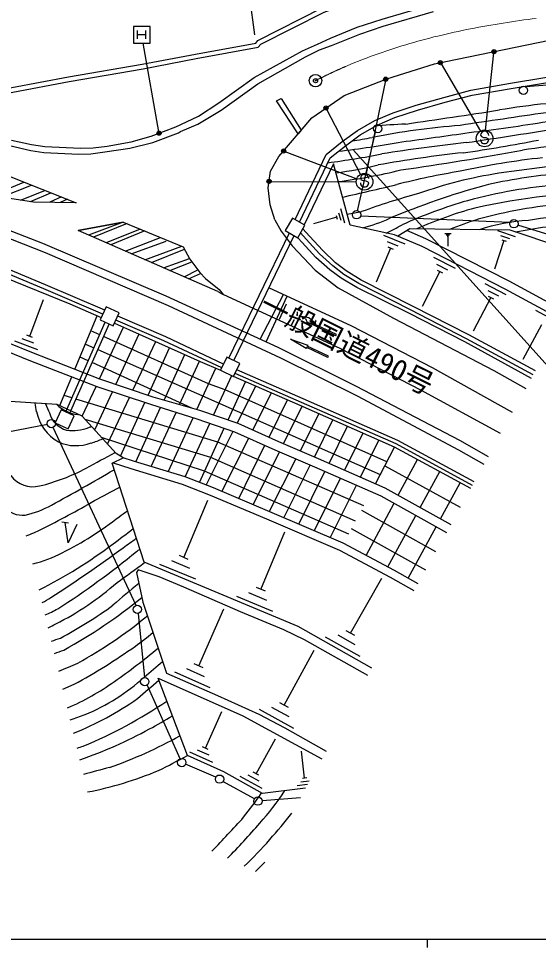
# Model space of a CAD drawing. Units: millimetres, scale not verified. Extents: x 40000 to 680000, y 20000 to 380000.
# Drawn here: x 118936 to 181342, y 204000 to 315604 of the extents above; entities that cross this region are included whole.
import ezdxf
from ezdxf.enums import TextEntityAlignment as Align

# ---------------------------------------------------------------- set-up
doc = ezdxf.new("R2010")
doc.units = ezdxf.units.MM
doc.header["$LTSCALE"] = 1000
doc.header["$PDMODE"] = 32
doc.header["$PDSIZE"] = 500
doc.linetypes.add('CHAIN', pattern=[18.5, 12, -1.5, 3.5, -1.5])
for name, color, linetype, lineweight in [('M-BGD', 7, 'Continuous', 25), ('M-BMK', 2, 'CHAIN', 13), ('M-BMK-SRVR', 3, 'Continuous', 25), ('M-STR-STRC', 7, 'Continuous', 25), ('M-TTL-BAND', 7, 'Continuous', 25)]:
    doc.layers.add(name, color=color, linetype=linetype, lineweight=lineweight)
doc.layers.add('M-OTRS', color=6, linetype='Continuous')
doc.styles.add('ＭＳ ゴシック', font='')
doc.styles.get('ＭＳ ゴシック').set_extended_font_data('MS Gothic')

msp = doc.modelspace()

# ---------------------------------------------------------------- linework, layer by layer
at = {"layer": 'M-BGD'}
for p, q in [((147288, 313656), (144147, 337995)), ((197791, 308898), (179823, 307397)), ((159639, 292508), (161802, 301944)), ((159145, 299812), (183997, 272109)), ((183929, 297997), (176583, 297012)), ((115887, 294412), (119573, 295962)), ((116857, 294153), (120477, 295604)), ((119149, 293804), (122088, 294966)), ((120348, 293621), (122815, 294679)), ((124093, 294173), (122680, 293531)), ((124804, 293892), (123926, 293510)), ((157577, 292800), (158076, 291058)), ((157130, 291730), (154344, 290932)), ((157068, 291947), (157192, 291512)), ((157354, 292265), (157603, 291394)), ((177927, 291099), (159972, 291849)), ((131490, 291161), (126094, 290126)), ((131490, 291161), (127316, 289593)), ((131973, 290963), (127931, 289324)), ((133542, 290318), (129452, 288660)), ((198184, 284764), (178882, 290801)), ((142850, 282809), (126094, 290126)), ((134103, 290088), (129996, 288422)), ((131743, 287659), (135979, 289317)), ((144170, 274796), (151458, 289853)), ((144762, 274513), (152027, 289525)), ((162742, 289598), (165309, 288526)), ((170090, 289786), (170856, 289775)), ((170280, 289630), (170663, 289624)), ((170373, 289475), (170565, 289472)), ((170469, 289474), (170451, 288248)), ((176412, 290146), (178559, 289433)), ((176806, 289538), (177879, 289182)), ((132444, 287353), (136642, 288878)), ((134106, 286627), (138552, 288259)), ((163596, 288035), (161881, 283928)), ((163169, 288817), (164452, 288281)), ((163275, 288169), (163917, 287901)), ((177200, 288931), (176061, 285496)), ((176932, 289020), (177469, 288842)), ((134873, 286292), (138862, 287897)), ((168735, 286933), (171355, 285600)), ((136350, 285647), (139447, 286784)), ((137101, 285320), (139730, 286377)), ((169123, 286076), (170433, 285409)), ((138812, 284572), (140444, 285420)), ((139325, 284348), (140791, 284988)), ((169511, 285219), (167378, 281027)), ((169184, 285385), (169839, 285052)), ((174894, 283776), (177431, 282451)), ((142850, 282809), (143504, 282458)), ((147949, 277086), (150727, 282443)), ((175263, 282937), (176532, 282274)), ((120268, 277425), (121932, 281830)), ((148644, 276768), (151179, 282233)), ((151076, 281272), (150218, 279465)), ((175632, 282098), (173512, 278039)), ((175315, 282264), (175950, 281933)), ((180986, 280558), (183590, 279147)), ((124588, 268348), (129348, 279122)), ((125741, 273564), (128381, 279907)), ((152639, 279897), (153762, 279702)), ((153363, 279558), (152639, 279897)), ((152639, 279897), (153762, 279702)), ((153363, 279558), (152639, 279897)), ((153762, 279702), (154631, 278963)), ((153762, 279702), (154631, 278963)), ((154631, 278963), (153907, 279303)), ((154631, 278963), (153907, 279303)), ((157102, 277638), (154166, 279015)), ((157102, 277638), (154166, 279015)), ((125040, 268132), (129800, 278906)), ((128678, 277604), (127620, 278079)), ((128643, 272298), (131530, 278538)), ((157038, 277503), (153872, 278988)), ((157038, 277503), (153872, 278988)), ((181724, 278811), (179466, 274644)), ((121228, 275804), (118475, 276844)), ((120748, 276614), (119371, 277134)), ((120612, 277295), (119924, 277555)), ((130594, 271642), (133392, 277710)), ((132662, 270947), (135411, 276801)), ((153467, 275957), (151575, 277101)), ((151575, 277101), (153660, 276363)), ((153467, 275957), (151575, 277101)), ((151575, 277101), (153660, 276363)), ((157038, 277503), (157102, 277638)), ((157038, 277503), (157102, 277638)), ((126957, 276487), (127984, 276033)), ((134479, 270337), (137058, 276059)), ((153531, 276092), (153467, 275957)), ((153531, 276092), (153467, 275957)), ((156062, 274894), (153531, 276092)), ((153660, 276363), (153596, 276228)), ((153660, 276363), (153596, 276228)), ((156126, 275030), (153596, 276228)), ((156126, 275030), (153596, 276228)), ((127296, 274477), (126308, 274928)), ((136394, 269760), (138897, 275230)), ((156062, 274894), (155391, 275212)), ((156062, 274894), (156126, 275030)), ((139738, 268802), (127751, 274270)), ((138273, 269222), (140660, 274436)), ((140335, 268631), (142608, 273598)), ((123880, 269096), (125320, 272555)), ((142348, 267967), (144521, 272714)), ((126573, 267822), (128234, 271413)), ((144086, 267379), (146190, 271974)), ((145193, 267004), (147424, 271434)), ((125334, 270036), (124392, 270324)), ((128072, 266172), (130191, 270768)), ((129620, 264469), (132261, 270092)), ((147057, 266180), (149285, 270619)), ((131179, 263013), (134098, 269491)), ((149002, 265312), (151206, 269779)), ((150745, 264540), (152967, 269007)), ((133003, 262354), (135991, 268882)), ((134866, 261780), (137846, 268289)), ((154993, 268116), (152731, 263674)), ((122387, 266813), (101898, 262878)), ((136910, 261150), (139881, 267639)), ((138941, 260524), (141891, 266967)), ((154449, 262925), (156672, 267377)), ((133066, 245102), (123081, 266489)), ((140646, 259864), (143629, 266379)), ((141442, 259555), (144697, 266018)), ((156206, 262156), (158408, 266613)), ((158076, 261338), (160310, 265777)), ((143344, 258783), (146566, 265202)), ((159982, 260504), (162195, 264947)), ((145359, 257930), (148517, 264331)), ((147093, 257195), (150258, 263560)), ((161770, 259721), (164079, 264118)), ((152234, 262698), (149016, 256380)), ((164523, 258326), (166809, 262634)), ((150798, 255615), (153960, 261945)), ((152592, 254844), (155721, 261175)), ((162893, 261861), (171967, 256883)), ((167158, 256862), (169501, 261170)), ((154415, 254060), (157584, 260360)), ((156355, 253225), (159493, 259524)), ((169591, 255511), (171946, 259840)), ((138773, 250851), (141639, 257727)), ((160680, 251085), (164010, 257360)), ((169022, 251533), (160136, 256481)), ((163268, 249710), (166635, 255902)), ((124921, 254986), (124142, 255103)), ((165702, 248361), (169069, 254551)), ((148025, 247013), (150918, 253954)), ((167817, 249343), (158920, 254296)), ((140205, 248236), (135908, 250027)), ((139489, 249543), (137340, 250439)), ((139310, 250627), (138236, 251074)), ((158794, 241763), (162529, 248365)), ((148568, 246787), (147483, 247239)), ((149471, 244374), (145133, 246182)), ((148748, 245694), (146579, 246598)), ((140567, 237847), (143595, 244685)), ((134086, 236434), (133325, 244136)), ((159924, 238946), (155798, 241280)), ((159359, 240354), (157296, 241521)), ((159310, 241471), (158279, 242055)), ((150824, 233103), (154440, 239697)), ((141101, 237611), (140033, 238084)), ((141947, 235192), (137674, 237084)), ((141257, 236519), (139121, 237466)), ((124263, 235049), (125611, 235614)), ((138320, 226664), (134390, 235543)), ((151340, 232820), (150309, 233385)), ((141363, 227946), (143319, 232345)), ((151981, 230324), (147860, 232584)), ((151403, 231713), (149342, 232843)), ((147442, 224869), (149793, 229076)), ((141805, 227090), (140431, 227702)), ((141706, 227793), (141019, 228099)), ((142248, 226235), (139499, 227458)), ((153277, 224337), (152902, 227570)), ((142614, 224445), (138983, 226009)), ((148169, 223082), (145539, 224552)), ((147805, 223976), (146490, 224711)), ((147770, 224685), (147113, 225053)), ((153529, 224366), (153024, 224308)), ((147240, 221842), (143461, 223921)), ((153623, 223558), (152360, 223412)), ((153829, 223992), (152819, 223874)), ((152760, 221990), (148163, 221619))]:
    msp.add_line(p, q, dxfattribs=at)
for points in [[(88472, 315341), (98340, 312096), (114100, 306537), (118123, 307306), (124919, 308591), (133779, 310123), (140171, 311331), (147416, 312665), (147664, 312966), (155399, 316879), (159369, 318354), (163836, 319805), (168340, 321024), (173686, 322273), (179504, 323333), (187591, 324497), (192974, 325048)], [(88308, 314819), (98163, 311577), (114057, 305971), (118225, 306768), (125017, 308051), (133876, 309583), (140272, 310793), (147713, 312162), (148014, 312529), (155619, 316376), (159549, 317837), (163992, 319280), (168474, 320492), (173797, 321736), (179592, 322792), (187658, 323953), (192962, 324496)], [(118069, 300992), (120501, 300474), (122089, 300248), (126371, 300032), (127870, 300072), (129570, 300287), (132441, 300808), (134843, 301463), (137806, 302616), (139081, 303193), (140525, 303884), (142966, 305488), (147209, 308520), (153031, 311722), (154840, 312526), (156378, 313258), (159594, 314590), (162602, 315531), (168573, 317281)], [(117829, 300351), (120386, 299743), (121946, 299525), (126186, 299315), (127596, 299347), (129291, 299603), (132289, 300025), (135038, 300725), (138115, 301859), (138389, 302023), (140453, 302899), (143243, 304586), (147663, 307775), (153382, 311016), (155060, 311828), (156494, 312369), (159898, 313731), (162712, 314704), (168732, 316454)], [(149713, 291406), (149129, 293235), (148889, 295255), (149191, 297253), (150197, 299021), (154129, 303688), (158024, 306365), (163140, 308374), (168878, 310166), (182685, 313010)], [(152141, 291454), (155843, 299273), (157790, 300816), (159605, 302147), (161717, 303341), (163890, 304297), (166649, 305191), (169999, 306137), (173243, 307011), (177975, 307828), (182123, 308512), (195978, 309716)], [(152676, 291146), (156337, 298880), (158163, 300326), (159940, 301629), (161993, 302790), (164110, 303721), (166827, 304602), (170163, 305544), (173375, 306410), (178078, 307221), (182200, 307901), (189108, 308501)], [(86097, 307781), (91158, 306196), (102878, 302254), (113633, 298312), (125852, 293477)], [(125852, 293477), (120721, 293564), (116857, 294153), (114572, 294765), (111775, 295817), (101447, 299600), (89020, 303877), (85248, 305078)], [(84096, 301413), (90631, 299218), (104911, 294251), (122123, 287483), (136888, 281144), (150365, 274852), (159585, 270260), (171754, 263799), (174808, 262045)], [(84340, 302187), (90124, 300329), (104806, 295216), (121808, 288629), (136608, 282285), (150048, 276125), (159483, 271431), (171880, 264961), (175324, 262981)], [(184318, 279321), (177337, 283105), (167388, 288198), (164061, 289611), (158729, 290798), (156740, 298149), (153206, 290840)], [(129049, 280101), (121978, 283149), (115736, 285729), (109973, 287888), (101057, 291287), (89587, 295251), (82852, 297452)], [(129271, 280566), (122179, 283625), (115925, 286209), (110155, 288370), (101233, 291771), (89751, 295740), (83007, 297944)], [(86572, 287310), (87585, 287979), (88845, 294977), (93718, 293281), (104411, 289458), (117211, 284525), (125099, 281334), (128858, 279700)], [(149713, 291406), (150453, 290047), (151760, 288316), (154533, 285367), (157299, 283263), (163956, 279596), (176004, 273312), (179816, 271142)], [(126094, 290126), (131490, 291161), (138705, 288197), (139495, 286693), (140682, 285100), (141385, 284376), (143012, 283040), (143504, 282458)], [(180985, 273265), (172971, 277599), (166301, 281026), (160074, 284185), (158272, 285292), (156974, 286255), (155444, 287732), (153853, 289479), (153064, 290336)], [(206372, 279024), (206067, 279336), (202355, 281768), (198273, 283689), (184045, 288134), (177933, 290172), (165924, 290346), (164447, 289447)], [(180496, 272377), (172507, 276744), (165868, 280164), (159538, 283287), (157681, 284401), (156298, 285416), (154625, 286903), (152994, 288693), (152455, 289279)], [(180721, 272786), (172709, 277130), (166000, 280603), (159770, 283754), (157968, 284851), (156649, 285878), (155065, 287348), (153455, 289115), (152782, 289847)], [(184826, 280243), (177827, 284037), (167834, 289152), (165554, 290121)], [(87585, 287979), (94829, 285390), (98864, 283947), (105783, 281362), (112156, 278884), (120502, 275503), (128643, 272298), (135036, 270150), (140666, 268536), (145261, 266981), (150150, 264800), (154898, 262729), (162901, 259226), (170833, 254822)], [(161337, 237572), (152502, 242570), (134010, 250276), (130157, 262173), (131480, 262831), (130655, 263330), (126573, 267822), (123563, 269246), (112805, 269899), (92957, 277485), (86572, 287310)], [(86572, 287310), (94545, 284546), (98533, 283057), (105474, 280498), (111811, 277960), (120156, 274579), (128316, 271381), (134755, 269277), (140324, 267497), (144862, 265962), (149709, 263800), (154460, 261727), (162416, 258245), (170305, 253864)], [(176782, 265760), (167207, 270970), (157606, 275918), (143504, 282458)], [(178235, 268271), (168622, 273644), (158936, 278636), (148989, 283249)], [(130444, 279010), (132252, 278225), (140727, 274405), (143190, 273349)], [(143328, 273639), (136390, 276892), (130621, 279383)], [(143543, 274090), (136595, 277348), (130837, 279834)], [(163155, 262359), (143728, 270983), (141753, 271729), (129134, 277399)], [(128441, 275830), (147636, 267333), (162351, 260829)], [(173215, 259150), (164079, 264118), (152737, 269108), (144749, 272605)], [(173414, 259512), (164261, 264489), (152903, 269486), (144927, 272977)], [(173644, 259929), (164472, 264917), (153095, 269922), (145132, 273408)], [(160375, 257066), (142855, 264689), (125816, 269889)], [(159400, 255211), (142014, 262852), (126912, 267450)], [(158586, 253662), (141268, 261222), (128897, 265265)], [(166902, 247682), (164049, 249295), (157916, 252554), (149109, 256341), (142352, 259203), (138941, 260524), (132720, 262441), (131480, 262831)], [(166435, 246833), (163583, 248445), (157497, 251679), (148729, 255450), (141988, 258305), (138623, 259608), (132432, 261516), (130228, 262208)], [(125933, 254834), (124881, 252603), (124531, 255045)], [(160850, 236686), (153263, 240939), (150780, 242150), (145594, 244341), (138759, 247270), (135801, 248524), (133299, 249382), (133090, 249043), (133835, 245487), (136708, 236945), (142816, 234273), (147791, 232035), (150889, 230374), (155843, 227591)], [(153398, 223149), (148227, 222502), (143582, 225098), (139196, 227049), (135707, 236335), (145859, 231834), (155326, 226652)]]:
    msp.add_lwpolyline(points, dxfattribs=at)
for points in [[(152489, 301741), (149889, 305717), (150449, 306013), (152868, 302192)], [(150957, 290142), (152455, 289279), (153317, 290776), (151820, 291639)], [(128724, 279420), (130284, 278676), (131028, 280235), (129469, 280979)], [(143190, 273349), (144749, 272605), (145493, 274164), (143934, 274908)], [(123310, 267043), (124870, 266299), (125614, 267858), (124054, 268603)]]:
    msp.add_lwpolyline(points, close=True, dxfattribs=at)
for centre in [(179548, 306979), (162050, 302378), (159505, 292026), (178405, 290950), (122870, 266942), (133195, 244619), (134079, 235935), (138524, 226207), (143059, 224217), (147665, 221578)]:
    msp.add_circle(centre, 500, dxfattribs=at)
for centre, radius, start, end in [((190757, 220038), 85752, 91.84179, 99.46438), ((2465, 1425131), 1133967, 278.26149, 278.83637), ((440825, -1483517), 1806408, 98.22939, 98.5604), ((179441, 208466), 94598, 94.5492, 101.00693), ((168749, 226555), 76449, 92.50687, 95.33111), ((38882, 1192970), 902244, 278.52811, 279.27004), ((149281, 504092), 203567, 276.69562, 279.37029), ((96720, 824345), 527974, 277.42621, 278.30875), ((144788, 410792), 111827, 276.44298, 280.39228), ((154138, 336121), 35542, 277.78696, 281.75528), ((196129, 87460), 214527, 96.27531, 99.00526), ((150473, 456830), 158853, 277.90521, 281.20521), ((190131, 233592), 67050, 89.08405, 99.17735), ((140045, 416169), 118974, 277.7323, 280.90415), ((189952, 140310), 160149, 96.32053, 100.01895), ((95883, 768104), 475715, 278.33299, 280.11584), ((151104, 342643), 45958, 277.41096, 283.82972), ((191314, 210197), 89185, 96.09012, 102.54663), ((148564, 364209), 68749, 277.31385, 283.683), ((185917, 211916), 86473, 99.30212, 104.4581), ((184433, 245925), 51686, 98.73624, 109.76246), ((189767, 230907), 66333, 95.03741, 103.06186), ((59431, 736843), 453491, 282.5306, 283.37413), ((200058, 204658), 94318, 105.54878, 112.80184), ((188619, 235639), 60193, 94.51111, 105.22273), ((192391, 208179), 86682, 91.04888, 102.45521), ((185510, 224067), 72901, 104.74424, 110.37947), ((189586, 236382), 59741, 106.30426, 114.31721), ((153852, 325376), 33563, 277.73748, 280.76897), ((185544, 248845), 45543, 105.0791, 114.35935), ((189588, 234591), 58976, 94.93074, 105.22672), ((154165, 312888), 23243, 285.19513, 293.69553), ((198655, 216644), 78777, 108.16312, 110.81992), ((181134, 269682), 21670, 92.61306, 108.55588), ((189673, 237889), 54283, 87.75035, 100.10866), ((151757, 314037), 26718, 295.0489, 299.67531), ((192749, 216307), 74985, 98.01369, 100.8698), ((154290, 279875), 980, 198.94524, 244.78848), ((154290, 279875), 980, 198.94524, 244.78848), ((154378, 279468), 500, 199.30036, 244.87335), ((154378, 279468), 500, 199.30036, 244.87335), ((96760, 265135), 24536, 7.55622, 10.02494), ((141418, 276852), 20667, 201.34383, 204.70663), ((126379, 272020), 3987, 224.02767, 265.45679), ((126562, 269565), 5613, 192.13815, 239.44388), ((125477, 268997), 2942, 194.94743, 254.68191), ((122674, 282938), 15273, 282.82353, 282.92258), ((125370, 271513), 5418, 262.99327, 291.47506), ((113028, 302884), 39130, 291.47506, 291.99334), ((125827, 269543), 5257, 246.23227, 290.34175), ((116629, 295664), 32974, 289.55053, 292.10156), ((33606, 436736), 198516, 298.07964, 299.22088), ((115668, 282916), 24176, 283.87322, 298.07964), ((-40018, 553966), 338589, 298.75872, 300.22138), ((120672, 262652), 3303, 216.46817, 283.87322), ((18120, 464574), 234288, 297.98403, 298.82597), ((119449, 259010), 3079, 221.22301, 275.4675), ((117006, 267853), 12218, 282.94071, 298.75872), ((53785, 388029), 150023, 296.90393, 299.67295), ((105651, 288038), 41050, 296.82317, 308.14536), ((-2572109, 4099218), 4698835, 305.11879, 305.13372), ((114512, 268349), 15818, 289.63737, 296.90393), ((42844, 369005), 145681, 306.87905, 308.08106), ((93548, 301566), 61307, 297.02512, 306.79818), ((69248, 339828), 107619, 305.33219, 306.3734), ((116368, 266958), 17402, 284.22462, 296.65394), ((28308, 392072), 173945, 302.9124, 306.38155), ((72610, 324669), 94870, 302.53437, 309.60811), ((46887, 375421), 150892, 304.84166, 305.02877), ((55936, 353523), 129487, 305.2967, 307.10767), ((107145, 274821), 35853, 296.95454, 311.18624), ((208662, 155794), 118848, 129.31499, 131.27131), ((116012, 256633), 12590, 297.22754, 302.74911), ((96324, 291402), 58781, 298.48006, 309.50556), ((113465, 263290), 21199, 294.13971, 298.65813), ((99892, 286619), 51428, 297.89358, 306.20182), ((99666, 285971), 54601, 298.90525, 309.32334), ((238213, 120928), 160891, 130.18831, 130.24594), ((113950, 259597), 19216, 296.43984, 299.44406), ((99725, 309059), 72086, 288.74324, 289.63855), ((28891, 377599), 172360, 307.14082, 308.02561), ((89056, 302333), 76077, 298.71765, 305.24436), ((89755, 294706), 71456, 304.70408, 310.00456), ((105560, 289347), 53053, 289.46613, 290.74764), ((99864, 295530), 63056, 292.26401, 294.54541), ((5425, 389258), 199690, 310.08352, 310.9218), ((114316, 258060), 27354, 292.54036, 306.1116), ((117317, 254928), 24881, 292.69091, 312.12505), ((-35097, 430282), 258641, 310.59902, 311.35235), ((110445, 266709), 39937, 292.19918, 304.76301), ((106474, 277704), 53480, 292.22632, 304.45635), ((90717, 332952), 107272, 288.7208, 289.72168), ((87649, 315859), 97664, 298.76871, 300.62674), ((108012, 279140), 55677, 289.17094, 298.58642), ((111685, 277243), 54721, 289.40312, 299.10345), ((87982, 338768), 117154, 288.91711, 289.30056), ((80811, 335171), 122879, 296.54655, 298.36828), ((247518, -217147), 458142, 104.88072, 105.28813), ((118605, 266641), 44796, 281.08995, 292.47472), ((93232, 261071), 67047, 321.83939, 324.94603), ((123046, 241305), 33435, 317.99116, 326.47509), ((111197, 251374), 51182, 317.75593, 322.38512), ((34514, 320030), 149984, 315.86324, 317.98669), ((91359, 267162), 74311, 315.10071, 319.52782), ((116774, 244808), 42653, 313.27191, 319.24857), ((18875, 342543), 182384, 314.79051, 315.28848)]:
    msp.add_arc(centre, radius, start, end, dxfattribs=at)
at = {"layer": 'M-BMK'}
msp.add_lwpolyline([(181087, 315628), (180591, 315564), (180095, 315500), (179599, 315433), (179104, 315364), (178609, 315293), (178115, 315221), (177620, 315146), (177126, 315069), (176632, 314990), (176139, 314909), (175646, 314825), (175154, 314739), (174661, 314651), (174170, 314560), (173678, 314467), (173188, 314371), (172697, 314273), (172208, 314172), (171718, 314069), (171230, 313963), (170742, 313854), (170254, 313742), (169768, 313628), (169282, 313510), (168796, 313390), (168312, 313267), (167828, 313141), (167345, 313012), (166863, 312879), (166382, 312744), (165901, 312605), (165422, 312463), (164943, 312318), (164466, 312170), (163989, 312018), (163514, 311863), (163040, 311704), (162567, 311542), (162095, 311377), (161624, 311208), (161155, 311035), (160687, 310859), (160221, 310679), (159756, 310496), (159292, 310308), (158830, 310117), (158369, 309923), (158216, 309857)], dxfattribs=at)
msp.add_arc((181972, 254760), 60000, 113.32343, 117.15822, dxfattribs=at)
at = {"layer": 'M-BMK-SRVR'}
msp.add_circle((154585, 308145), 750, dxfattribs=at)
at = {"layer": 'M-OTRS'}
msp.add_point((154585, 308145), dxfattribs=at)
at = {"layer": 'M-STR-STRC'}
for p, q in [((134725, 314667), (132725, 314667)), ((132725, 314667), (132725, 312667)), ((133225, 313167), (133225, 314167)), ((134225, 313667), (133225, 313667)), ((134225, 313167), (134225, 314167)), ((134725, 312667), (134725, 314667)), ((132725, 312667), (134725, 312667)), ((135776, 301984), (133901, 312667)), ((174994, 302196), (176000, 311487)), ((169649, 310180), (174382, 302065)), ((162969, 308172), (160667, 296978)), ((155911, 304732), (160003, 296885)), ((174389, 301580), (174495, 301444)), ((174495, 301444), (174740, 301332)), ((174740, 301332), (175040, 301330)), ((175040, 301330), (175285, 301191)), ((175285, 301191), (175385, 301073)), ((150895, 299631), (159530, 296353)), ((149158, 296046), (159465, 296003)), ((159968, 296377), (160074, 296241)), ((160074, 296241), (160319, 296129)), ((160319, 296129), (160620, 296127)), ((160620, 296127), (160865, 295988)), ((160865, 295988), (160964, 295870))]:
    msp.add_line(p, q, dxfattribs=at)
for centre, radius in [((176016, 311637), 150), ((176016, 311637), 120), ((176016, 311637), 90), ((176016, 311637), 60), ((176016, 311637), 30), ((169573, 310309), 150), ((169573, 310309), 120), ((169573, 310309), 90), ((169573, 310309), 60), ((169573, 310309), 30), ((163000, 308319), 150), ((163000, 308319), 120), ((163000, 308319), 90), ((163000, 308319), 60), ((163000, 308319), 30), ((155841, 304865), 150), ((155841, 304865), 120), ((155841, 304865), 90), ((155841, 304865), 60), ((155841, 304865), 30), ((135802, 301836), 150), ((135802, 301836), 120), ((135802, 301836), 90), ((135802, 301836), 60), ((135802, 301836), 30), ((174886, 301201), 1000), ((150755, 299684), 150), ((150755, 299684), 120), ((150755, 299684), 90), ((150755, 299684), 60), ((150755, 299684), 30), ((160465, 295998), 1000), ((149008, 296047), 150), ((149008, 296047), 120), ((149008, 296047), 90), ((149008, 296047), 60), ((149008, 296047), 30)]:
    msp.add_circle(centre, radius, dxfattribs=at)
for centre, start, end in [((174889, 301576), 359.55488, 179.55488), ((174885, 301076), 179.55488, 359.55488), ((160468, 296373), 359.55488, 179.55488), ((160464, 295873), 179.55488, 359.55488)]:
    msp.add_arc(centre, 500, start, end, dxfattribs=at)
for p in [(176016, 311637), (169573, 310309), (163000, 308319), (155841, 304865), (135802, 301836), (150755, 299684), (149008, 296047)]:
    msp.add_point(p, dxfattribs=at)
at = {"layer": 'M-TTL-BAND'}
for p, q in [((40000, 205000), (579000, 205000)), ((168000, 205000), (168000, 204000))]:
    msp.add_line(p, q, dxfattribs=at)

# ---------------------------------------------------------------- texts
at = {"layer": 'M-BGD', "style": 'ＭＳ ゴシック'}
msp.add_text('一般国道490号', height=2566, rotation=333.464, dxfattribs=at).set_placement((158362, 276516), align=Align.MIDDLE_CENTER)

doc.saveas('drawing.dxf')
